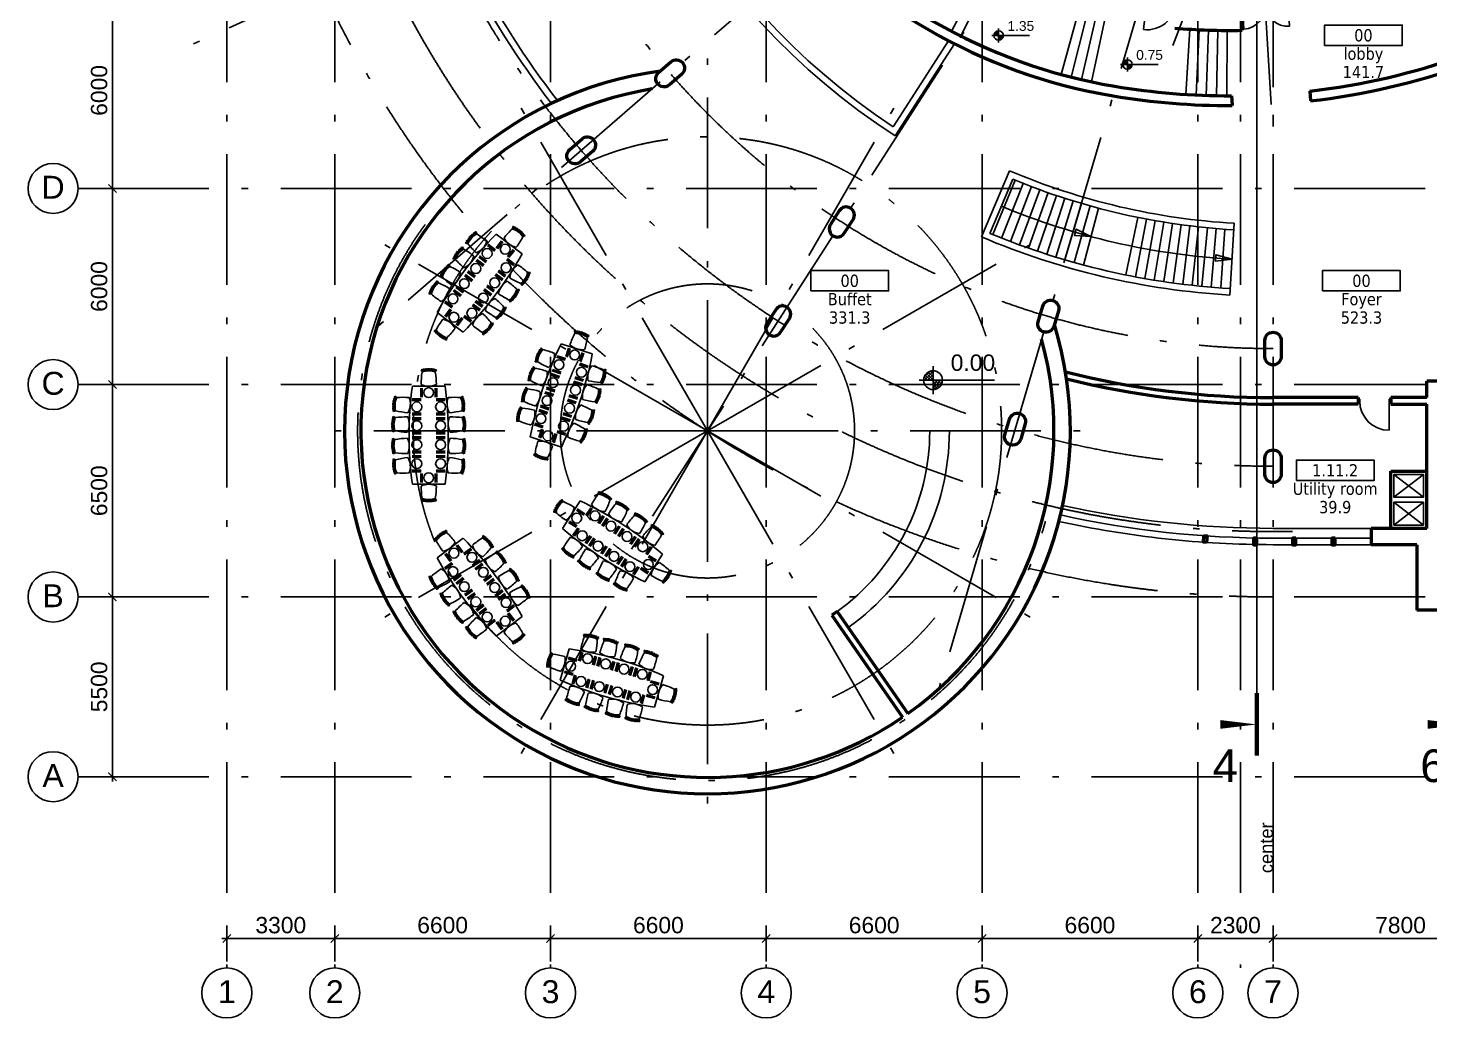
# Model space of a CAD drawing. Header units: millimetres. Extents: x 2558 to 253942, y 1343 to 186042.
# Drawn here: x 131420 to 174301, y 100362 to 130652 of the extents above; entities that cross this region are included whole.
import ezdxf
from ezdxf.enums import TextEntityAlignment as Align

# ---------------------------------------------------------------- set-up
doc = ezdxf.new("R2010")
doc.units = ezdxf.units.MM
doc.linetypes.add('DASHED', pattern=[0.75, 0.5, -0.25])
doc.linetypes.add('OSY', pattern=[6200, 4000, -1000, 200, -1000])
for name, color, linetype in [('AKS-NUM', 3, 'Continuous'), ('axes', 40, 'OSY'), ('DIM', 4, 'Continuous'), ('dim100', 7, 'Continuous'), ('DV', 70, 'Continuous'), ('F', 4, 'Continuous'), ('P', 3, 'Continuous'), ('R', 7, 'Continuous'), ('Seats_2', 61, 'Continuous'), ('T-EXPL pom', 9, 'Continuous'), ('Text', 179, 'Continuous')]:
    doc.layers.add(name, color=color, linetype=linetype)
for name, color, linetype, lineweight in [('Kolumns', 5, 'Continuous', 50), ('ST', 5, 'Continuous', 50), ('TEN', 2, 'Continuous', 30)]:
    doc.layers.add(name, color=color, linetype=linetype, lineweight=lineweight)
doc.styles.add('DIM100', font='arial.ttf')
doc.styles.add('dim200', font='arial.ttf')
doc.styles.add('DIM_150', font='arial.ttf')
doc.styles.add('EXPL', font='tahoma.ttf')
doc.dimstyles.new('DIM200', dxfattribs={"dimtxt": 500, "dimasz": 250, "dimexe": 200, "dimexo": 200, "dimgap": 150, "dimtad": 1, "dimdec": 0, "dimzin": 0, "dimdsep": 46, "dimtxsty": 'dim200', "dimblk": 'ARCHTICK', "dimcen": 100, "dimdle": 150, "dimclrd": 256, "dimclre": 256, "dimclrt": 256, "dimaunit": 1, "dimadec": 4, "dimazin": 0, "dimtfac": 1, "dimtdec": 0, "dimtix": 1, "dimtofl": 0, "dimtmove": 0, "dimatfit": 0, "dimldrblk": 'DOT', "dimfxl": 200, "dimtolj": 1, "dimtzin": 0, "dimarcsym": 0})

# ---------------------------------------------------------------- blocks, each defined once
blk = doc.blocks.new('_ArchTick')
at = {"color": 0, "linetype": 'ByBlock', "const_width": 0.15}
blk.add_lwpolyline([(-0.5, -0.5), (0.5, 0.5)], dxfattribs=at)
blk = doc.blocks.new('*D429')
at = {"layer": 'Defpoints', "color": 0, "transparency": 16777216}
for p in [(167201, 102793), (160601, 101893), (167201, 101893)]:
    blk.add_point(p, dxfattribs=at)
at = {"layer": 'DIM', "lineweight": -2, "transparency": 16777216}
for p, q in [((160601, 102093), (160601, 102993)), ((167201, 102093), (167201, 102993)), ((160451, 102793), (167351, 102793))]:
    blk.add_line(p, q, dxfattribs=at)
at = {"layer": 'DIM', "lineweight": -2, "transparency": 16777216, "xscale": 250, "yscale": 250, "zscale": 250, "rotation": 180}
blk.add_blockref('_ArchTick', (160601, 102793), dxfattribs=at)
at = {"layer": 'DIM', "lineweight": -2, "transparency": 16777216, "xscale": 250, "yscale": 250, "zscale": 250}
blk.add_blockref('_ArchTick', (167201, 102793), dxfattribs=at)
at = {"layer": 'DIM', "transparency": 16777216, "insert": (163901, 103199), "char_height": 500, "attachment_point": 5, "style": 'dim200'}
blk.add_mtext('\\A1;6600', dxfattribs=at)
blk = doc.blocks.new('_Dot')
at = {"layer": 'P', "color": 0, "lineweight": -2}
blk.add_line((-0.5, 0), (-1, 0), dxfattribs=at)
at = {"layer": 'P', "color": 0, "const_width": 0.5}
blk.add_lwpolyline([(-0.25, 0, 1), (0.25, 0, 1)], format="xyb", close=True, dxfattribs=at)
blk = doc.blocks.new('*D430')
at = {"layer": 'Defpoints', "color": 0, "transparency": 16777216}
for p in [(160601, 102793), (154001, 101893), (160601, 101893)]:
    blk.add_point(p, dxfattribs=at)
at = {"layer": 'DIM', "lineweight": -2, "transparency": 16777216}
for p, q in [((154001, 102093), (154001, 102993)), ((160601, 102093), (160601, 102993)), ((153851, 102793), (160751, 102793))]:
    blk.add_line(p, q, dxfattribs=at)
at = {"layer": 'DIM', "lineweight": -2, "transparency": 16777216, "xscale": 250, "yscale": 250, "zscale": 250, "rotation": 180}
blk.add_blockref('_ArchTick', (154001, 102793), dxfattribs=at)
at = {"layer": 'DIM', "lineweight": -2, "transparency": 16777216, "xscale": 250, "yscale": 250, "zscale": 250}
blk.add_blockref('_ArchTick', (160601, 102793), dxfattribs=at)
at = {"layer": 'DIM', "transparency": 16777216, "insert": (157301, 103199), "char_height": 500, "attachment_point": 5, "style": 'dim200'}
blk.add_mtext('\\A1;6600', dxfattribs=at)
blk = doc.blocks.new('*D431')
at = {"layer": 'Defpoints', "color": 0, "transparency": 16777216}
for p in [(154001, 102793), (147401, 101893), (154001, 101893)]:
    blk.add_point(p, dxfattribs=at)
at = {"layer": 'DIM', "lineweight": -2, "transparency": 16777216}
for p, q in [((147401, 102093), (147401, 102993)), ((154001, 102093), (154001, 102993)), ((147251, 102793), (154151, 102793))]:
    blk.add_line(p, q, dxfattribs=at)
at = {"layer": 'DIM', "lineweight": -2, "transparency": 16777216, "xscale": 250, "yscale": 250, "zscale": 250, "rotation": 180}
blk.add_blockref('_ArchTick', (147401, 102793), dxfattribs=at)
at = {"layer": 'DIM', "lineweight": -2, "transparency": 16777216, "xscale": 250, "yscale": 250, "zscale": 250}
blk.add_blockref('_ArchTick', (154001, 102793), dxfattribs=at)
at = {"layer": 'DIM', "transparency": 16777216, "insert": (150701, 103199), "char_height": 500, "attachment_point": 5, "style": 'dim200'}
blk.add_mtext('\\A1;6600', dxfattribs=at)
blk = doc.blocks.new('*D432')
at = {"layer": 'Defpoints', "color": 0, "transparency": 16777216}
for p in [(147401, 102793), (140801, 101893), (147401, 101893)]:
    blk.add_point(p, dxfattribs=at)
at = {"layer": 'DIM', "lineweight": -2, "transparency": 16777216}
for p, q in [((140801, 102093), (140801, 102993)), ((147401, 102093), (147401, 102993)), ((140651, 102793), (147551, 102793))]:
    blk.add_line(p, q, dxfattribs=at)
at = {"layer": 'DIM', "lineweight": -2, "transparency": 16777216, "xscale": 250, "yscale": 250, "zscale": 250, "rotation": 180}
blk.add_blockref('_ArchTick', (140801, 102793), dxfattribs=at)
at = {"layer": 'DIM', "lineweight": -2, "transparency": 16777216, "xscale": 250, "yscale": 250, "zscale": 250}
blk.add_blockref('_ArchTick', (147401, 102793), dxfattribs=at)
at = {"layer": 'DIM', "transparency": 16777216, "insert": (144101, 103199), "char_height": 500, "attachment_point": 5, "style": 'dim200'}
blk.add_mtext('\\A1;6600', dxfattribs=at)
blk = doc.blocks.new('*D433')
at = {"layer": 'Defpoints', "color": 0, "transparency": 16777216}
for p in [(140801, 102793), (137501, 101893), (140801, 101893)]:
    blk.add_point(p, dxfattribs=at)
at = {"layer": 'DIM', "lineweight": -2, "transparency": 16777216}
for p, q in [((137501, 102093), (137501, 102993)), ((140801, 102093), (140801, 102993)), ((137351, 102793), (140951, 102793))]:
    blk.add_line(p, q, dxfattribs=at)
at = {"layer": 'DIM', "lineweight": -2, "transparency": 16777216, "xscale": 250, "yscale": 250, "zscale": 250, "rotation": 180}
blk.add_blockref('_ArchTick', (137501, 102793), dxfattribs=at)
at = {"layer": 'DIM', "lineweight": -2, "transparency": 16777216, "xscale": 250, "yscale": 250, "zscale": 250}
blk.add_blockref('_ArchTick', (140801, 102793), dxfattribs=at)
at = {"layer": 'DIM', "transparency": 16777216, "insert": (139151, 103199), "char_height": 500, "attachment_point": 5, "style": 'dim200'}
blk.add_mtext('\\A1;3300', dxfattribs=at)
blk = doc.blocks.new('okon')
at = {"layer": 'ST'}
blk.add_lwpolyline([(-50, 0), (50, 0), (50, 200), (-50, 200)], close=True, dxfattribs=at)
blk = doc.blocks.new('otmetka')
for p, q in [((-426, 0), (1885, 0)), ((0, 426), (0, -426))]:
    blk.add_line(p, q)
at = {"color": 0}
for p, q in [((-262, 0), (-286, 24)), ((-277, 77), (-76, 278)), ((-172, 0), (-270, 98)), ((-263, 0), (1, 264)), ((-81, 0), (-240, 158)), ((1, 8), (-198, 208)), ((-172, 0), (1, 173)), ((1, 99), (-147, 247)), ((1, 189), (-85, 275)), ((-82, 0), (1, 83)), ((1, -234), (235, 0)), ((1, -144), (145, 0)), ((1, -53), (54, 0)), ((230, -175), (54, 0)), ((264, -119), (145, 0)), ((285, -49), (235, 0)), ((185, -221), (1, -37)), ((131, -257), (1, -128)), ((64, -281), (1, -218)), ((40, -285), (286, -39))]:
    blk.add_line(p, q, dxfattribs=at)
blk.add_circle((0, 0), 288)
blk = doc.blocks.new('STOL')
for p, q in [((309, 1041), (347, 978)), ((341, 1052), (375, 989)), ((373, 1063), (402, 999)), ((406, 1072), (430, 1007)), ((439, 1079), (459, 1014)), ((473, 1085), (487, 1020)), ((506, 1090), (516, 1025)), ((540, 1094), (546, 1028)), ((574, 1096), (575, 1030)), ((608, 1097), (604, 1030)), ((642, 1097), (634, 1030)), ((676, 1095), (663, 1027)), ((710, 1092), (692, 1024)), ((743, 1087), (721, 1019)), ((750, 1012), (777, 1081)), ((926, 1088), (961, 1023)), ((959, 1097), (989, 1032)), ((992, 1106), (1017, 1040)), ((1025, 1113), (1046, 1047)), ((1058, 1119), (1075, 1053)), ((1092, 1123), (1104, 1057)), ((1126, 1126), (1133, 1060)), ((1160, 1128), (1162, 1062)), ((1194, 1129), (1191, 1062)), ((1228, 1128), (1221, 1061)), ((1262, 1125), (1250, 1059)), ((1296, 1122), (1279, 1055)), ((1329, 1117), (1308, 1050)), ((1363, 1110), (1337, 1043)), ((1365, 1035), (1396, 1102)), ((1635, 1035), (1604, 1102)), ((1637, 1110), (1663, 1043)), ((1671, 1117), (1692, 1050)), ((1704, 1122), (1721, 1055)), ((1738, 1125), (1750, 1059)), ((1772, 1128), (1779, 1061)), ((1806, 1129), (1809, 1062)), ((1840, 1128), (1838, 1062)), ((1874, 1126), (1867, 1060)), ((1908, 1123), (1896, 1057)), ((1942, 1119), (1925, 1053)), ((1975, 1113), (1954, 1047)), ((2008, 1106), (1983, 1040)), ((2041, 1097), (2011, 1032)), ((2074, 1088), (2039, 1023)), ((2250, 1012), (2223, 1081)), ((2257, 1087), (2279, 1019)), ((2290, 1092), (2308, 1024)), ((2324, 1095), (2337, 1027)), ((2358, 1097), (2366, 1030)), ((2392, 1097), (2396, 1030)), ((2426, 1096), (2425, 1030)), ((2460, 1094), (2454, 1028)), ((2494, 1090), (2484, 1025)), ((2527, 1085), (2513, 1020)), ((2561, 1079), (2541, 1014)), ((2594, 1072), (2570, 1007)), ((2627, 1063), (2598, 999)), ((2659, 1052), (2625, 989)), ((2691, 1041), (2653, 978)), ((-533, 0), (-467, 0)), ((-532, 34), (-466, 29)), ((-530, 68), (-464, 59)), ((-527, 102), (-461, 88)), ((-522, 135), (-456, 117)), ((-516, 169), (-450, 145)), ((-509, 202), (-442, 174)), ((-500, 235), (-434, 202)), ((3500, 235), (3434, 202)), ((3509, 202), (3442, 174)), ((3516, 169), (3450, 145)), ((3522, 135), (3456, 117)), ((3527, 102), (3461, 88)), ((3530, 68), (3464, 59)), ((3532, 34), (3466, 29)), ((3533, 0), (3467, 0)), ((-532, -34), (-466, -29)), ((-530, -68), (-464, -59)), ((-527, -102), (-461, -88)), ((-522, -135), (-456, -117)), ((-516, -169), (-450, -145)), ((-509, -202), (-442, -174)), ((-434, -202), (-500, -235)), ((3434, -202), (3500, -235)), ((3509, -202), (3442, -174)), ((3516, -169), (3450, -145)), ((3522, -135), (3456, -117)), ((3527, -102), (3461, -88)), ((3530, -68), (3464, -59)), ((3532, -34), (3466, -29)), ((309, -1041), (347, -978)), ((341, -1052), (375, -989)), ((373, -1063), (402, -999)), ((406, -1072), (430, -1007)), ((439, -1079), (459, -1014)), ((473, -1085), (487, -1020)), ((506, -1090), (516, -1025)), ((540, -1094), (546, -1028)), ((574, -1096), (575, -1030)), ((608, -1097), (604, -1030)), ((642, -1097), (634, -1030)), ((676, -1095), (663, -1027)), ((710, -1092), (692, -1024)), ((743, -1087), (721, -1019)), ((750, -1012), (777, -1081)), ((926, -1088), (961, -1023)), ((959, -1097), (989, -1032)), ((992, -1106), (1017, -1040)), ((1025, -1113), (1046, -1047)), ((1058, -1119), (1075, -1053)), ((1092, -1123), (1104, -1057)), ((1126, -1126), (1133, -1060)), ((1160, -1128), (1162, -1062)), ((1194, -1129), (1191, -1062)), ((1228, -1128), (1221, -1061)), ((1262, -1125), (1250, -1059)), ((1296, -1122), (1279, -1055)), ((1329, -1117), (1308, -1050)), ((1363, -1110), (1337, -1043)), ((1365, -1035), (1396, -1102)), ((1635, -1035), (1604, -1102)), ((1637, -1110), (1663, -1043)), ((1671, -1117), (1692, -1050)), ((1704, -1122), (1721, -1055)), ((1738, -1125), (1750, -1059)), ((1772, -1128), (1779, -1061)), ((1806, -1129), (1809, -1062)), ((1840, -1128), (1838, -1062)), ((1874, -1126), (1867, -1060)), ((1908, -1123), (1896, -1057)), ((1942, -1119), (1925, -1053)), ((1975, -1113), (1954, -1047)), ((2008, -1106), (1983, -1040)), ((2041, -1097), (2011, -1032)), ((2074, -1088), (2039, -1023)), ((2250, -1012), (2223, -1081)), ((2257, -1087), (2279, -1019)), ((2290, -1092), (2308, -1024)), ((2324, -1095), (2337, -1027)), ((2358, -1097), (2366, -1030)), ((2392, -1097), (2396, -1030)), ((2426, -1096), (2425, -1030)), ((2460, -1094), (2454, -1028)), ((2494, -1090), (2484, -1025)), ((2527, -1085), (2513, -1020)), ((2561, -1079), (2541, -1014)), ((2594, -1072), (2570, -1007)), ((2627, -1063), (2598, -999)), ((2659, -1052), (2625, -989)), ((2691, -1041), (2653, -978))]:
    blk.add_line(p, q)
at = {"linetype": 'Continuous'}
for p, q in [((0, -500), (0, 500)), ((383, 503), (383, 226)), ((408, 503), (408, 226)), ((433, 503), (433, 226)), ((823, 503), (823, 226)), ((848, 503), (848, 226)), ((873, 503), (873, 226)), ((962, 503), (962, 226)), ((987, 503), (987, 226)), ((1012, 503), (1012, 226)), ((1401, 503), (1401, 226)), ((1426, 503), (1426, 226)), ((1451, 503), (1451, 226)), ((1544, 503), (1544, 226)), ((1569, 503), (1569, 226)), ((1594, 503), (1594, 226)), ((1984, 503), (1984, 226)), ((2009, 503), (2009, 226)), ((2034, 503), (2034, 226)), ((2122, 503), (2122, 226)), ((2147, 503), (2147, 226)), ((2172, 503), (2172, 226)), ((2562, 503), (2562, 226)), ((2587, 503), (2587, 226)), ((2612, 503), (2612, 226)), ((3000, -500), (3000, 500)), ((56, 245), (332, 245)), ((56, 220), (332, 220)), ((56, 195), (332, 195)), ((2944, 245), (2668, 245)), ((2944, 220), (2668, 220)), ((2944, 195), (2668, 195)), ((56, -195), (332, -195)), ((56, -220), (332, -220)), ((56, -245), (332, -245)), ((383, -503), (383, -226)), ((408, -503), (408, -226)), ((433, -503), (433, -226)), ((823, -503), (823, -226)), ((848, -503), (848, -226)), ((873, -503), (873, -226)), ((962, -503), (962, -226)), ((987, -503), (987, -226)), ((1012, -503), (1012, -226)), ((1401, -503), (1401, -226)), ((1426, -503), (1426, -226)), ((1451, -503), (1451, -226)), ((1544, -503), (1544, -226)), ((1569, -503), (1569, -226)), ((1594, -503), (1594, -226)), ((1984, -503), (1984, -226)), ((2009, -503), (2009, -226)), ((2034, -503), (2034, -226)), ((2122, -503), (2122, -226)), ((2147, -503), (2147, -226)), ((2172, -503), (2172, -226)), ((2562, -503), (2562, -226)), ((2587, -503), (2587, -226)), ((2612, -503), (2612, -226)), ((2944, -195), (2668, -195)), ((2944, -220), (2668, -220)), ((2944, -245), (2668, -245))]:
    blk.add_line(p, q, dxfattribs=at)
for centre in [(628, 363), (1207, 363), (1789, 363), (2367, 363), (196, 0), (2804, 0), (628, -363), (1207, -363), (1789, -363), (2367, -363)]:
    blk.add_circle(centre, 151, dxfattribs=at)
for centre, radius, start, end in [((613, 247), 850, 108.6849, 110.9765), ((3139, 785), 2799, 176.0454, 183.8413), ((613, 247), 843, 106.318, 108.5971), ((600, 398), 632, 76.3074, 113.5644), ((606, 327), 737, 107.2497, 109.7122), ((613, 247), 850, 104.1019, 106.3934), ((613, 247), 843, 101.7631, 104.0401), ((606, 327), 737, 102.3244, 104.7871), ((613, 247), 850, 99.5189, 101.8104), ((613, 247), 843, 97.2113, 99.4869), ((606, 327), 737, 97.3987, 99.8616), ((613, 247), 850, 92.6443, 97.2274), ((613, 247), 843, 90.3848, 92.6605), ((606, 327), 737, 90.0101, 92.473), ((613, 247), 850, 88.0613, 90.3528), ((606, 327), 737, 85.0846, 87.5473), ((613, 247), 843, 85.8316, 88.1086), ((613, 247), 850, 83.4783, 85.7698), ((606, 327), 737, 80.1595, 82.622), ((613, 247), 843, 81.2746, 83.5537), ((613, 247), 850, 78.8953, 81.1868), ((-1968, 344), 2799, 6.0304, 13.8264), ((1187, 278), 850, 105.5439, 107.8355), ((3738, 677), 2799, 172.9044, 180.7003), ((1182, 430), 632, 73.1664, 110.4234), ((1187, 278), 843, 103.177, 105.4561), ((1184, 358), 737, 104.1087, 106.5712), ((1187, 278), 850, 100.9609, 103.2524), ((1187, 278), 843, 98.6221, 100.8991), ((1184, 358), 737, 99.1834, 101.6461), ((1187, 278), 850, 96.3779, 98.6694), ((1187, 278), 843, 94.0703, 96.3459), ((1184, 358), 737, 94.2577, 96.7206), ((1187, 278), 850, 89.5033, 94.0864), ((1184, 358), 737, 86.8691, 89.332), ((1187, 278), 843, 87.2438, 89.5195), ((1187, 278), 850, 84.9203, 87.2118), ((1184, 358), 737, 81.9436, 84.4063), ((1187, 278), 843, 82.6906, 84.9676), ((1187, 278), 850, 80.3373, 82.6288), ((1184, 358), 737, 77.0185, 79.481), ((1187, 278), 843, 78.1336, 80.4127), ((1187, 278), 850, 75.7543, 78.0458), ((-1385, 516), 2799, 2.8894, 10.6854), ((4385, 516), 2799, 169.3146, 177.1106), ((1813, 278), 850, 101.9542, 104.2457), ((1818, 430), 632, 69.5766, 106.8336), ((1813, 278), 843, 99.5873, 101.8664), ((1816, 358), 737, 100.519, 102.9815), ((1813, 278), 850, 97.3712, 99.6627), ((1813, 278), 843, 95.0324, 97.3094), ((1816, 358), 737, 95.5937, 98.0564), ((1813, 278), 850, 92.7882, 95.0797), ((1813, 278), 843, 90.4805, 92.7562), ((1816, 358), 737, 90.668, 93.1309), ((1813, 278), 850, 85.9136, 90.4967), ((1816, 358), 737, 83.2794, 85.7423), ((1813, 278), 843, 83.6541, 85.9297), ((1813, 278), 850, 81.3306, 83.6221), ((1816, 358), 737, 78.3539, 80.8166), ((1813, 278), 843, 79.1009, 81.3779), ((1813, 278), 850, 76.7476, 79.0391), ((1816, 358), 737, 73.4288, 75.8913), ((1813, 278), 843, 74.5439, 76.823), ((-738, 677), 2799, 359.2997, 7.0956), ((1813, 278), 850, 72.1645, 74.4561), ((4968, 344), 2799, 166.1736, 173.9696), ((2387, 247), 850, 98.8132, 101.1047), ((2400, 398), 632, 66.4356, 103.6926), ((2387, 247), 843, 96.4463, 98.7254), ((2394, 327), 737, 97.378, 99.8405), ((2387, 247), 850, 94.2302, 96.5217), ((2387, 247), 843, 91.8914, 94.1684), ((2394, 327), 737, 92.4527, 94.9154), ((2387, 247), 850, 89.6472, 91.9387), ((2387, 247), 843, 87.3395, 89.6152), ((2394, 327), 737, 87.527, 89.9899), ((2387, 247), 850, 82.7726, 87.3557), ((2394, 327), 737, 80.1384, 82.6013), ((2387, 247), 843, 80.5131, 82.7887), ((2387, 247), 850, 78.1896, 80.4811), ((2394, 327), 737, 75.2129, 77.6756), ((2387, 247), 843, 75.9599, 78.2369), ((2387, 247), 850, 73.6066, 75.8981), ((2394, 327), 737, 70.2878, 72.7503), ((2387, 247), 843, 71.4029, 73.682), ((-139, 785), 2799, 356.1587, 3.9546), ((2387, 247), 850, 69.0235, 71.3151), ((540, 1093), 532, 248.7327, 301.139), ((1160, 1127), 532, 245.5917, 297.998), ((1840, 1127), 532, 242.002, 294.4083), ((2460, 1093), 532, 238.861, 291.2673), ((317, 0), 850, 177.7085, 182.2915), ((317, 0), 850, 173.1255, 175.417), ((317, 0), 843, 175.4489, 177.7246), ((317, 0), 850, 168.5424, 170.8339), ((317, 0), 843, 170.8958, 173.1727), ((317, 0), 850, 163.9594, 166.2509), ((317, 0), 843, 166.3387, 168.6178), ((237, 0), 737, 175.0743, 177.5371), ((237, 0), 737, 170.1488, 172.6115), ((237, 0), 737, 165.2237, 167.6861), ((165, 0), 632, 161.3715, 198.6285), ((-1, -2563), 2799, 91.0946, 98.8905), ((-532, 0), 532, 333.7968, 26.2032), ((3532, 0), 532, 153.7968, 206.2032), ((3001, -2563), 2799, 81.1095, 88.9054), ((2835, 0), 632, 341.3715, 18.6285), ((2763, 0), 737, 12.3139, 14.7763), ((2763, 0), 737, 7.3885, 9.8512), ((2763, 0), 737, 2.4629, 4.9257), ((2683, 0), 850, 13.7491, 16.0406), ((2683, 0), 843, 11.3822, 13.6613), ((2683, 0), 843, 6.8273, 9.1042), ((2683, 0), 850, 9.1661, 11.4576), ((2683, 0), 843, 2.2754, 4.5511), ((2683, 0), 850, 4.583, 6.8745), ((2683, 0), 850, 357.7085, 2.2915), ((317, 0), 850, 184.583, 186.8745), ((317, 0), 843, 182.2754, 184.5511), ((317, 0), 850, 189.1661, 191.4576), ((317, 0), 843, 186.8273, 189.1042), ((317, 0), 843, 191.3822, 193.6613), ((317, 0), 850, 193.7491, 196.0406), ((237, 0), 737, 182.4629, 184.9257), ((237, 0), 737, 187.3885, 189.8512), ((237, 0), 737, 192.3139, 194.7763), ((-1, 2563), 2799, 261.1095, 268.9054), ((3001, 2563), 2799, 271.0946, 278.8905), ((2763, 0), 737, 345.2237, 347.6861), ((2763, 0), 737, 350.1488, 352.6115), ((2763, 0), 737, 355.0743, 357.5371), ((2683, 0), 850, 343.9594, 346.2509), ((2683, 0), 843, 346.3387, 348.6178), ((2683, 0), 843, 350.8958, 353.1727), ((2683, 0), 850, 348.5424, 350.8339), ((2683, 0), 843, 355.4489, 357.7246), ((2683, 0), 850, 353.1255, 355.417), ((3139, -785), 2799, 176.1587, 183.9546), ((540, -1093), 532, 58.861, 111.2673), ((-1968, -344), 2799, 346.1736, 353.9696), ((1160, -1127), 532, 62.002, 114.4083), ((3738, -677), 2799, 179.2997, 187.0956), ((-1385, -516), 2799, 349.3146, 357.1106), ((1840, -1127), 532, 65.5917, 117.998), ((4385, -516), 2799, 182.8894, 190.6854), ((-738, -677), 2799, 352.9044, 0.7003), ((2460, -1093), 532, 68.7327, 121.139), ((4968, -344), 2799, 186.0304, 193.8264), ((-139, -785), 2799, 356.0454, 3.8413), ((613, -247), 850, 249.0235, 251.3151), ((613, -247), 843, 251.4029, 253.682), ((600, -398), 632, 246.4356, 283.6926), ((606, -327), 737, 250.2878, 252.7503), ((613, -247), 850, 253.6066, 255.8981), ((613, -247), 843, 255.9599, 258.2369), ((606, -327), 737, 255.2129, 257.6756), ((613, -247), 850, 258.1896, 260.4811), ((613, -247), 843, 260.5131, 262.7887), ((606, -327), 737, 260.1384, 262.6013), ((613, -247), 850, 262.7726, 267.3557), ((606, -327), 737, 267.527, 269.9899), ((613, -247), 843, 267.3395, 269.6152), ((613, -247), 850, 269.6472, 271.9387), ((606, -327), 737, 272.4527, 274.9154), ((613, -247), 843, 271.8914, 274.1684), ((613, -247), 850, 274.2302, 276.5217), ((606, -327), 737, 277.378, 279.8405), ((613, -247), 843, 276.4463, 278.7254), ((613, -247), 850, 278.8132, 281.1047), ((1187, -278), 850, 252.1645, 254.4561), ((1182, -430), 632, 249.5766, 286.8336), ((1187, -278), 843, 254.5439, 256.823), ((1184, -358), 737, 253.4288, 255.8913), ((1187, -278), 850, 256.7476, 259.0391), ((1187, -278), 843, 259.1009, 261.3779), ((1184, -358), 737, 258.3539, 260.8166), ((1187, -278), 850, 261.3306, 263.6221), ((1187, -278), 843, 263.6541, 265.9297), ((1184, -358), 737, 263.2794, 265.7423), ((1187, -278), 850, 265.9136, 270.4967), ((1184, -358), 737, 270.668, 273.1309), ((1187, -278), 843, 270.4805, 272.7562), ((1187, -278), 850, 272.7882, 275.0797), ((1184, -358), 737, 275.5937, 278.0564), ((1187, -278), 843, 275.0324, 277.3094), ((1187, -278), 850, 277.3712, 279.6627), ((1184, -358), 737, 280.519, 282.9815), ((1187, -278), 843, 279.5873, 281.8664), ((1187, -278), 850, 281.9542, 284.2457), ((1813, -278), 850, 255.7543, 258.0458), ((1818, -430), 632, 253.1664, 290.4234), ((1813, -278), 843, 258.1336, 260.4127), ((1816, -358), 737, 257.0185, 259.481), ((1813, -278), 850, 260.3373, 262.6288), ((1813, -278), 843, 262.6906, 264.9676), ((1816, -358), 737, 261.9436, 264.4063), ((1813, -278), 850, 264.9203, 267.2118), ((1813, -278), 843, 267.2438, 269.5195), ((1816, -358), 737, 266.8691, 269.332), ((1813, -278), 850, 269.5033, 274.0864), ((1816, -358), 737, 274.2577, 276.7206), ((1813, -278), 843, 274.0703, 276.3459), ((1813, -278), 850, 276.3779, 278.6694), ((1816, -358), 737, 279.1834, 281.6461), ((1813, -278), 843, 278.6221, 280.8991), ((1813, -278), 850, 280.9609, 283.2524), ((1816, -358), 737, 284.1087, 286.5712), ((1813, -278), 843, 283.177, 285.4561), ((1813, -278), 850, 285.5439, 287.8355), ((2387, -247), 850, 258.8953, 261.1868), ((2400, -398), 632, 256.3074, 293.5644), ((2387, -247), 843, 261.2746, 263.5537), ((2394, -327), 737, 260.1595, 262.622), ((2387, -247), 850, 263.4783, 265.7698), ((2387, -247), 843, 265.8316, 268.1086), ((2394, -327), 737, 265.0846, 267.5473), ((2387, -247), 850, 268.0613, 270.3528), ((2387, -247), 843, 270.3848, 272.6605), ((2394, -327), 737, 270.0101, 272.473), ((2387, -247), 850, 272.6443, 277.2274), ((2394, -327), 737, 277.3987, 279.8616), ((2387, -247), 843, 277.2113, 279.4869), ((2387, -247), 850, 279.5189, 281.8104), ((2394, -327), 737, 282.3244, 284.7871), ((2387, -247), 843, 281.7631, 284.0401), ((2387, -247), 850, 284.1019, 286.3934), ((2394, -327), 737, 287.2497, 289.7122), ((2387, -247), 843, 286.318, 288.5971), ((2387, -247), 850, 288.6849, 290.9765)]:
    blk.add_arc(centre, radius, start, end)
for centre, start, end in [((1500, -10700), 82.3719, 97.6281), ((1500, 10700), 262.3719, 277.6281)]:
    blk.add_arc(centre, 11300, start, end, dxfattribs=at)
blk = doc.blocks.new('*D438')
at = {"layer": 'Defpoints', "color": 0, "transparency": 16777216}
for p in [(177301, 102793), (169501, 101893), (177301, 101893)]:
    blk.add_point(p, dxfattribs=at)
at = {"layer": 'DIM', "lineweight": -2, "transparency": 16777216}
for p, q in [((169501, 102093), (169501, 102993)), ((177301, 102093), (177301, 102993)), ((169351, 102793), (177451, 102793))]:
    blk.add_line(p, q, dxfattribs=at)
at = {"layer": 'DIM', "lineweight": -2, "transparency": 16777216, "xscale": 250, "yscale": 250, "zscale": 250, "rotation": 180}
blk.add_blockref('_ArchTick', (169501, 102793), dxfattribs=at)
at = {"layer": 'DIM', "lineweight": -2, "transparency": 16777216, "xscale": 250, "yscale": 250, "zscale": 250}
blk.add_blockref('_ArchTick', (177301, 102793), dxfattribs=at)
at = {"layer": 'DIM', "transparency": 16777216, "insert": (173401, 103199), "char_height": 500, "attachment_point": 5, "style": 'dim200'}
blk.add_mtext('\\A1;7800', dxfattribs=at)
blk = doc.blocks.new('*D439')
at = {"layer": 'Defpoints', "color": 0, "transparency": 16777216}
for p in [(169501, 102793), (167201, 101893), (169501, 101893)]:
    blk.add_point(p, dxfattribs=at)
at = {"layer": 'DIM', "lineweight": -2, "transparency": 16777216}
for p, q in [((167201, 102093), (167201, 102993)), ((169501, 102093), (169501, 102993)), ((167051, 102793), (169651, 102793))]:
    blk.add_line(p, q, dxfattribs=at)
at = {"layer": 'DIM', "lineweight": -2, "transparency": 16777216, "xscale": 250, "yscale": 250, "zscale": 250, "rotation": 180}
blk.add_blockref('_ArchTick', (167201, 102793), dxfattribs=at)
at = {"layer": 'DIM', "lineweight": -2, "transparency": 16777216, "xscale": 250, "yscale": 250, "zscale": 250}
blk.add_blockref('_ArchTick', (169501, 102793), dxfattribs=at)
at = {"layer": 'DIM', "transparency": 16777216, "insert": (168351, 103199), "char_height": 500, "attachment_point": 5, "style": 'dim200'}
blk.add_mtext('\\A1;2300', dxfattribs=at)
blk = doc.blocks.new('*D468')
at = {"layer": 'Defpoints', "color": 0, "transparency": 16777216}
for p in [(132951, 125743), (134001, 125743), (132951, 119743)]:
    blk.add_point(p, dxfattribs=at)
at = {"layer": 'DIM', "lineweight": -2, "transparency": 16777216}
for p, q in [((133151, 125743), (134201, 125743)), ((134001, 119593), (134001, 125893)), ((133151, 119743), (134201, 119743))]:
    blk.add_line(p, q, dxfattribs=at)
at = {"layer": 'DIM', "lineweight": -2, "transparency": 16777216, "xscale": 250, "yscale": 250, "zscale": 250}
for p, rotation in [((134001, 125743), 90), ((134001, 119743), 270)]:
    blk.add_blockref('_ArchTick', p, dxfattribs=dict(at, rotation=rotation))
at = {"layer": 'DIM', "transparency": 16777216, "insert": (133596, 122743), "char_height": 500, "attachment_point": 5, "rotation": 90, "style": 'dim200'}
blk.add_mtext('\\A1;6000', dxfattribs=at)
blk = doc.blocks.new('*D469')
at = {"layer": 'Defpoints', "color": 0, "transparency": 16777216}
for p in [(132951, 131743), (134001, 131743), (132951, 125743)]:
    blk.add_point(p, dxfattribs=at)
at = {"layer": 'DIM', "lineweight": -2, "transparency": 16777216}
for p, q in [((133151, 131743), (134201, 131743)), ((134001, 125593), (134001, 131893)), ((133151, 125743), (134201, 125743))]:
    blk.add_line(p, q, dxfattribs=at)
at = {"layer": 'DIM', "lineweight": -2, "transparency": 16777216, "xscale": 250, "yscale": 250, "zscale": 250}
for p, rotation in [((134001, 131743), 90), ((134001, 125743), 270)]:
    blk.add_blockref('_ArchTick', p, dxfattribs=dict(at, rotation=rotation))
at = {"layer": 'DIM', "transparency": 16777216, "insert": (133596, 128743), "char_height": 500, "attachment_point": 5, "rotation": 90, "style": 'dim200'}
blk.add_mtext('\\A1;6000', dxfattribs=at)
blk = doc.blocks.new('*D473')
at = {"layer": 'Defpoints', "color": 0, "transparency": 16777216}
for p in [(132951, 119743), (134001, 119743), (132951, 113243)]:
    blk.add_point(p, dxfattribs=at)
at = {"layer": 'DIM', "lineweight": -2, "transparency": 16777216}
for p, q in [((133151, 119743), (134201, 119743)), ((134001, 113093), (134001, 119893)), ((133151, 113243), (134201, 113243))]:
    blk.add_line(p, q, dxfattribs=at)
at = {"layer": 'DIM', "lineweight": -2, "transparency": 16777216, "xscale": 250, "yscale": 250, "zscale": 250}
for p, rotation in [((134001, 119743), 90), ((134001, 113243), 270)]:
    blk.add_blockref('_ArchTick', p, dxfattribs=dict(at, rotation=rotation))
at = {"layer": 'DIM', "transparency": 16777216, "insert": (133596, 116493), "char_height": 500, "attachment_point": 5, "rotation": 90, "style": 'dim200'}
blk.add_mtext('\\A1;6500', dxfattribs=at)
blk = doc.blocks.new('*D474')
at = {"layer": 'Defpoints', "color": 0, "transparency": 16777216}
for p in [(132951, 113243), (134001, 113243), (132951, 107743)]:
    blk.add_point(p, dxfattribs=at)
at = {"layer": 'DIM', "lineweight": -2, "transparency": 16777216}
for p, q in [((133151, 113243), (134201, 113243)), ((134001, 107593), (134001, 113393)), ((133151, 107743), (134201, 107743))]:
    blk.add_line(p, q, dxfattribs=at)
at = {"layer": 'DIM', "lineweight": -2, "transparency": 16777216, "xscale": 250, "yscale": 250, "zscale": 250}
for p, rotation in [((134001, 113243), 90), ((134001, 107743), 270)]:
    blk.add_blockref('_ArchTick', p, dxfattribs=dict(at, rotation=rotation))
at = {"layer": 'DIM', "transparency": 16777216, "insert": (133596, 110493), "char_height": 500, "attachment_point": 5, "rotation": 90, "style": 'dim200'}
blk.add_mtext('\\A1;5500', dxfattribs=at)
blk = doc.blocks.new('90')
at = {"layer": 'DV'}
blk.add_line((50, 0), (50, -900), dxfattribs=at)
for points in [[(50, 50), (50, -50), (0, -50), (0, 50)], [(1000, 50), (1000, -50), (950, -50), (950, 50)]]:
    blk.add_lwpolyline(points, close=True, dxfattribs=at)
blk.add_arc((50, 0), 900, 270, 0, dxfattribs=at)
blk = doc.blocks.new('nomkom')
blk.add_lwpolyline([(-950, 0), (950, 0), (950, 500), (-950, 500)], close=True)
at = {"style": 'EXPL'}
for tag, height, p in [('NO_LEGEND', 300, (0, 100)), ('ROOM_NAME', 200, (0, -350)), ('AREA', 300, (0, -800))]:
    blk.add_attdef(tag, text='', height=height, dxfattribs=at).set_placement(p, align=Align.CENTER)
blk = doc.blocks.new('77')
at = {"layer": 'DV'}
for p, q in [((50, 0), (50, -700)), ((1450, 0), (1450, -700))]:
    blk.add_line(p, q, dxfattribs=at)
for points in [[(50, 50), (0, 50), (0, -50), (50, -50)], [(1450, 50), (1500, 50), (1500, -50), (1450, -50)]]:
    blk.add_lwpolyline(points, close=True, dxfattribs=at)
for centre, start, end in [((50, 0), 270, 0), ((1450, 0), 180, 270)]:
    blk.add_arc(centre, 700, start, end, dxfattribs=at)

msp = doc.modelspace()

# ---------------------------------------------------------------- linework, layer by layer
at = {"layer": 'AKS-NUM'}
for centre in [(132185.5, 125743.4), (132185.5, 119743.4), (132185.5, 113243.4), (132185.5, 107743.4), (137501.1, 101127.5), (140801.1, 101127.5), (147401.1, 101127.5), (154001.1, 101127.5), (160601.1, 101127.5), (167201.1, 101127.5), (169501.4, 101127.5)]:
    msp.add_circle(centre, 765.9, dxfattribs=at)
at = {"layer": 'axes'}
for p, q in [((137501.4, 182593.4), (137501.4, 101893.4)), ((140801.4, 182593.4), (140801.4, 101893.4)), ((147401.4, 182593.4), (147401.4, 101893.4)), ((154001.4, 182593.4), (154001.4, 101893.4)), ((160601.4, 182593.4), (160601.4, 101893.4)), ((167201.4, 182593.4), (167201.4, 101893.4)), ((168501.4, 182593.4), (168501.4, 101893.4)), ((169501.4, 182593.4), (169501.4, 101893.4)), ((169501.4, 145243.4), (141538.7, 121013.6)), ((172301.4, 145243.4), (166433.4, 130119.2)), ((169501.4, 145243.4), (169501.4, 126349.1)), ((158131, 140050.7), (135845, 129873)), ((162743.4, 134727.7), (149497.7, 114117)), ((165979.7, 133249.7), (159077.3, 109742.2)), ((152200.9, 118323.3), (152200.9, 129923.3)), ((152200.9, 118323.3), (146400.9, 128369.2)), ((152200.9, 118323.3), (158000.9, 128369.2)), ((132951.4, 125743.4), (248059.2, 125743.4)), ((152200.9, 118323.3), (142155, 124123.3)), ((152200.9, 118323.3), (162246.8, 124123.3)), ((132951.4, 119743.4), (248059.2, 119743.4)), ((152200.9, 118323.3), (140600.9, 118323.3)), ((152200.9, 118323.3), (142155, 112523.3)), ((152200.9, 118323.3), (146400.9, 108277.4)), ((152200.9, 118323.3), (152200.9, 106723.3)), ((152200.9, 118323.3), (158000.9, 108277.4)), ((152200.9, 118323.3), (162246.8, 112523.3)), ((152200.9, 118323.3), (163800.9, 118323.3)), ((132951.4, 113243.4), (248059.2, 113243.4)), ((132951.4, 107743.4), (248059.2, 107743.4))]:
    msp.add_line(p, q, dxfattribs=at)
at = {"layer": 'axes', "color": 7}
msp.add_line((169254.5, 131510.5), (169447.1, 128316.3), dxfattribs=at)
at = {"layer": 'axes'}
for radius in [9000, 4500]:
    msp.add_circle((152200.9, 118323.3), radius, dxfattribs=at)
for centre, radius, start, end in [((169501.4, 145243.4), 32000, 90, 270), ((169501.4, 145243.4), 30000, 90, 271.14599), ((169501.4, 145243.4), 28000, 90, 270), ((169501.4, 145243.4), 24400, 90, 270), ((152200.9, 118323.3), 10700, 143.79565, 345.07766)]:
    msp.add_arc(centre, radius, start, end, dxfattribs=at)
at = {"layer": 'F'}
for p, q in [((172501.4, 115343.4), (169501.4, 115343.4)), ((172501.4, 115043.4), (169501.4, 115043.4)), ((172501.4, 114843.4), (169501.4, 114843.4))]:
    msp.add_line(p, q, dxfattribs=at)
for centre, radius, start, end in [((169501.4, 145243.4), 27800, 207.18627, 217.43615), ((169501.4, 145243.4), 27600, 207.59996, 217.52817), ((152200.9, 118323.3), 6800, 305.66387, 359.98795), ((152200.9, 118323.3), 7400, 305.59555, 359.98795), ((169501.4, 145243.4), 29900, 257.56792, 270), ((169501.4, 145243.4), 30400, 257.55631, 270), ((169501.4, 145243.4), 30200, 257.56604, 270)]:
    msp.add_arc(centre, radius, start, end, dxfattribs=at)
at = {"layer": 'Kolumns'}
for points in [[(151035.9, 128912.1, -1), (150708.5, 129290), (151086.3, 129617.5, -1), (151413.8, 129239.6)], [(148315.2, 126554.7, -1), (147987.8, 126932.5), (148365.6, 127260, -1), (148693.1, 126882.1)], [(155964.3, 124641.7, 1), (156384.9, 124371.3), (156655.2, 124792, 1), (156234.6, 125062.3)], [(162796.6, 121521.5, -1), (162316.8, 121662.3), (162457.7, 122142.1, -1), (162937.4, 122001.2)], [(154018, 121613.2, 1), (154438.6, 121342.8), (154708.9, 121763.5, 1), (154288.3, 122033.8)], [(169751.4, 120593.4, -1), (169251.4, 120593.4), (169251.4, 121093.4, -1), (169751.4, 121093.4)], [(161782.3, 118067.3, -1), (161302.6, 118208.2), (161443.4, 118687.9, -1), (161923.2, 118547)], [(169751.4, 116993.4, -1), (169251.4, 116993.4), (169251.4, 117493.4, -1), (169751.4, 117493.4)]]:
    msp.add_lwpolyline(points, format="xyb", close=True, dxfattribs=at)
at = {"layer": 'P'}
for p, q in [((160598.6, 132325.2), (159666.7, 130555.5)), ((160848.2, 132196.7), (159950.6, 130409.5)), ((163549.6, 131160.7), (163021.9, 129231.5)), ((163821.1, 131089.2), (163330.7, 129150.3)), ((164094, 131023), (163640.9, 129075)), ((164368.1, 130962), (163952.6, 129005.6)), ((166958.2, 130617.5), (166831.8, 128621.5)), ((167242.9, 130601.6), (167146.1, 128603.9)), ((167527.9, 130589.9), (167460.6, 128591)), ((167813.1, 130582.4), (167775.3, 128582.7)), ((168098.3, 130579.1), (168090.1, 128579.1)), ((159577.3, 130263.7), (157884.4, 127629.4)), ((159756, 130171.7), (157943.7, 127351.8)), ((161440.3, 126286.1), (160579.4, 124261.6)), ((161546.4, 126024.7), (160842, 124368.2)), ((161610.8, 125998.2), (160927.9, 124332.8)), ((161860.8, 125897.6), (161199.6, 124223.4)), ((162112.2, 125800.2), (161472.7, 124117.6)), ((162364.7, 125706.1), (161747.1, 124015.3)), ((162618.5, 125615.2), (162022.9, 123916.6)), ((162873.5, 125527.7), (162299.9, 123821.5)), ((163129.5, 125443.4), (162578.1, 123730)), ((163386.6, 125362.5), (162857.5, 123642.1)), ((163644.8, 125284.9), (163138, 123557.8)), ((163903.9, 125210.7), (163419.5, 123477.1)), ((164164, 125139.9), (163702.1, 123400.1)), ((165361.9, 124859.5), (165003.7, 123095.5)), ((165626.4, 124807.5), (165291, 123039.1)), ((165891.5, 124759), (165579.1, 122986.4)), ((166157.3, 124714), (165867.9, 122937.4)), ((166423.6, 124672.4), (166157.3, 122892.2)), ((166690.5, 124634.2), (166447.2, 122850.7)), ((166957.8, 124599.5), (166737.6, 122813)), ((167225.5, 124568.3), (167028.6, 122779.1)), ((167493.6, 124540.5), (167319.9, 122748.9)), ((167762.1, 124516.3), (167611.6, 122722.6)), ((168030.8, 124495.5), (167903.6, 122700)), ((168311.4, 124677.8), (168184.3, 122481.5))]:
    msp.add_line(p, q, dxfattribs=at)
for points in [[(163933, 124270), (163478.4, 124500.9), (163424.6, 124308.2), (163933, 124270)], [(168247.8, 123579.6), (167756.2, 123714.7), (167742, 123515.2), (168247.8, 123579.6)]]:
    msp.add_lwpolyline(points, close=True, dxfattribs=at)
for points in [[(173201.4, 116993.4), (174101.4, 116993.4), (174101.4, 116293.4), (173201.4, 116293.4), (173201.4, 116993.4), (174101.4, 116293.4), (174101.4, 116993.4), (173201.4, 116293.4)], [(173201.4, 116143.4), (174101.4, 116143.4), (174101.4, 115443.4), (173201.4, 115443.4), (173201.4, 116143.4), (174101.4, 115443.4), (174101.4, 116143.4), (173201.4, 115443.4)]]:
    msp.add_lwpolyline(points, dxfattribs=at)
for radius, start, end in [(21300, 180, 237.13823), (21100, 180, 236.59385), (20600, 246.96357, 266.6883), (20800, 247.5145, 266.6883), (21700, 247.49165, 266.6883), (22600, 247.47062, 266.6883), (22800, 246.96357, 266.6883)]:
    msp.add_arc((169501.4, 145243.4), radius, start, end, dxfattribs=at)
at = {"layer": 'R', "color": 7, "linetype": 'DASHED'}
msp.add_line((169001.4, 182593.4), (169001.4, 109343.4), dxfattribs=at)
at = {"layer": 'R', "const_width": 133.9}
msp.add_lwpolyline([(169001.4, 110302.8), (169001.4, 108384)], dxfattribs=at)
at = {"layer": 'R'}
for points in [[(167885.8, 109343.4, 267.7, 0, 0), (169001.4, 109343.4, 0, 0, 0)], [(174235.8, 109343.4, 267.7, 0, 0), (175351.4, 109343.4, 0, 0, 0)]]:
    msp.add_lwpolyline(points, format="xyseb", dxfattribs=at)
at = {"layer": 'ST'}
for p, q in [((168504.9, 131481.8), (168559.1, 130582.7)), ((170624.9, 128720), (170643, 128420.1)), ((168229.1, 128579), (168247.1, 128279.1)), ((174201.4, 119343.4), (174201.4, 119843.4)), ((175051.4, 119843.4), (174201.4, 119843.4)), ((172101.4, 119343.4), (169501.4, 119343.4)), ((172101.4, 119143.4), (169501.4, 119143.4)), ((174201.4, 115343.4), (174201.4, 119143.4)), ((173101.4, 117093.4), (174201.4, 117093.4)), ((173101.4, 115343.4), (173101.4, 117093.4)), ((174201.4, 115343.4), (172501.4, 115343.4)), ((172501.4, 115343.4), (172501.4, 114843.4)), ((173901.4, 114843.4), (172501.4, 114843.4)), ((173901.4, 114843.4), (173901.4, 112843.4)), ((156165.5, 112798.6), (156001.3, 112684.4)), ((156165.5, 112798.6), (158335.5, 109678.8)), ((174901.4, 112843.4), (173901.4, 112843.4)), ((156001.3, 112684.4), (158171.3, 109564.6))]:
    msp.add_line(p, q, dxfattribs=at)
at = {"layer": 'ST', "linetype": 'Continuous'}
for p, q in [((172101.4, 119343.4), (172101.4, 119143.4)), ((174201.4, 119343.4), (173101.4, 119343.4)), ((173101.4, 119343.4), (173101.4, 119143.4)), ((173101.4, 119143.4), (174201.4, 119143.4))]:
    msp.add_line(p, q, dxfattribs=at)
at = {"layer": 'ST'}
for points in [[(170624.9, 128720, 0.0566306), (175310.1, 129808.6, -0.0180661), (177201.4, 130404.6, -0.0180661)], [(170643, 128420.1, 0.0568221), (175410.6, 129525.9, -0.0173035), (177201.4, 130093.3, -0.0173035)]]:
    msp.add_lwpolyline(points, format="xyb", dxfattribs=at)
for centre, radius, start, end in [((167401.5, 145243.4), 16900, 99.51203, 260.48746), ((167401.5, 145243.4), 16600, 99.51205, 260.48749), ((168177.4, 149880.8), 19301.9, 265.01046, 271.13321), ((152200.9, 118323.3), 11100, 97.49625, 240), ((152200.9, 118323.3), 10600, 99.17664, 240), ((168177.4, 149881), 21302.1, 260.49073, 270.13909), ((168177.4, 149881.1), 21602.1, 260.49071, 270.18512), ((152200.9, 118323.3), 11100, 240, 17.0492), ((152200.9, 118323.3), 10600, 305.36179, 15.36881), ((169501.4, 145243.4), 25900, 255.80987, 270), ((169501.4, 145243.4), 26100, 255.99625, 270), ((152200.9, 118323.3), 10600, 240, 304.28073)]:
    msp.add_arc(centre, radius, start, end, dxfattribs=at)

# ---------------------------------------------------------------- block references
at = {"layer": 'dim100', "lineweight": 0, "xscale": 0.5, "yscale": 0.5, "zscale": 0.5}
for p in [(161108.9, 130422.5), (165046.3, 129536.3)]:
    msp.add_blockref('otmetka', p, dxfattribs=at)
at = {"layer": 'DV', "rotation": 353.5260900070354}
msp.add_blockref('90', (165588.8, 131503.6), dxfattribs=at)
at = {"layer": 'DV', "xscale": -1, "rotation": 3.449448189438495}
msp.add_blockref('77', (170012.2, 131405.9), dxfattribs=at)
at = {"layer": 'DV', "linetype": 'Continuous', "xscale": -1}
msp.add_blockref('90', (173101.4, 119243.4), dxfattribs=at)
at = {"layer": 'Seats_2', "linetype": 'Continuous', "lineweight": 0}
for p, xscale, yscale, zscale, rotation in [((144328.4, 121645.7), 0.9999931153678258, 0.9999931153678258, 0.9999931153678258, 52.99648579981984), ((147257.6, 117988.4), 0.9999931153679359, 0.9999931153679359, 0.9999931153679359, 71.6372251090517), ((143675.1, 116693.4), 0.9999931153679427, 0.9999931153679427, 0.9999931153679427, 90), ((148039.8, 115761.8), -0.999993115368036, 0.9999931151978672, 0.999993115297826, 147.0740566817863), ((144328.4, 114741.1), -0.9999931153678258, 0.9999931151978672, 0.999993115297826, 127.0035142001801), ((147830.7, 111179.4), -0.9999931153679457, 0.9999931151978672, 0.999993115297826, 164.0070284003415)]:
    msp.add_blockref('STOL', p, dxfattribs=dict(at, xscale=xscale, yscale=yscale, zscale=zscale, rotation=rotation))
at = {"layer": 'T-EXPL pom'}
ref = msp.add_blockref('nomkom', (172265.6, 130118.3), dxfattribs=dict(at, xscale=1.25, yscale=1.25, zscale=1.25))
ref.add_attrib('ПЛОЩАДЬ', '141.7', dxfattribs={"layer": '0', "height": 375, "style": 'EXPL'}).set_placement((172265.6, 129118.3), align=Align.CENTER)
ref.add_attrib('НОМЕР_ПО_ЭКСПЛИКАЦИИ', '00', dxfattribs={"layer": '0', "height": 375, "style": 'EXPL'}).set_placement((172265.6, 130243.3), align=Align.CENTER)
ref.add_attrib('НАИМЕНОВАНИЕ_ПОМЕЩЕНИЯ', 'lobby', dxfattribs={"layer": '0', "height": 375, "style": 'EXPL'}).set_placement((172265.6, 129680.8), align=Align.CENTER)
ref = msp.add_blockref('nomkom', (156552.6, 122606.4), dxfattribs=dict(at, xscale=1.25, yscale=1.25, zscale=1.25))
ref.add_attrib('ПЛОЩАДЬ', '331.3', dxfattribs={"layer": '0', "height": 375, "style": 'EXPL'}).set_placement((156552.6, 121606.4), align=Align.CENTER)
ref.add_attrib('НОМЕР_ПО_ЭКСПЛИКАЦИИ', '00', dxfattribs={"layer": '0', "height": 375, "style": 'EXPL'}).set_placement((156552.6, 122731.4), align=Align.CENTER)
ref.add_attrib('НАИМЕНОВАНИЕ_ПОМЕЩЕНИЯ', 'Buffet', dxfattribs={"layer": '0', "height": 375, "style": 'EXPL'}).set_placement((156552.6, 122168.9), align=Align.CENTER)
ref = msp.add_blockref('nomkom', (172206.8, 122606.4), dxfattribs=dict(at, xscale=1.25, yscale=1.25, zscale=1.25))
ref.add_attrib('ПЛОЩАДЬ', '523.3', dxfattribs={"layer": '0', "height": 375, "style": 'EXPL'}).set_placement((172206.8, 121606.4), align=Align.CENTER)
ref.add_attrib('НОМЕР_ПО_ЭКСПЛИКАЦИИ', '00', dxfattribs={"layer": '0', "height": 375, "style": 'EXPL'}).set_placement((172206.8, 122731.4), align=Align.CENTER)
ref.add_attrib('НАИМЕНОВАНИЕ_ПОМЕЩЕНИЯ', 'Foyer', dxfattribs={"layer": '0', "height": 375, "style": 'EXPL'}).set_placement((172206.8, 122168.9), align=Align.CENTER)
ref = msp.add_blockref('nomkom', (171402.6, 116806.4), dxfattribs=dict(at, xscale=1.25, yscale=1.25, zscale=1.25))
ref.add_attrib('ПЛОЩАДЬ', '39.9', dxfattribs={"layer": '0', "height": 375, "style": 'EXPL'}).set_placement((171402.6, 115806.4), align=Align.CENTER)
ref.add_attrib('НОМЕР_ПО_ЭКСПЛИКАЦИИ', '1.11.2', dxfattribs={"layer": '0', "height": 375, "style": 'EXPL'}).set_placement((171402.6, 116931.4), align=Align.CENTER)
ref.add_attrib('НАИМЕНОВАНИЕ_ПОМЕЩЕНИЯ', 'Utility room', dxfattribs={"layer": '0', "height": 375, "style": 'EXPL'}).set_placement((171402.6, 116368.9), align=Align.CENTER)
at = {"layer": 'TEN', "xscale": -1, "rotation": 356.0728533203152}
msp.add_blockref('okon', (167419.4, 114914.8), dxfattribs=at)
at = {"layer": 'TEN', "rotation": 180}
for p in [(168951.4, 115043.4), (170151.4, 115043.4), (171351.4, 115043.4)]:
    msp.add_blockref('okon', p, dxfattribs=at)
at = {"layer": 'Text', "lineweight": 0}
msp.add_blockref('otmetka', (159101, 119877.2), dxfattribs=at)

# ---------------------------------------------------------------- texts
at = {"layer": 'AKS-NUM', "style": 'DIM100'}
for s, p in [('D', (132185.8, 125430.8)), ('C', (132185.8, 119430.8)), ('В', (132185.8, 112930.8)), ('A', (132185.8, 107430.8)), ('1', (137501.4, 100814.9)), ('2', (140801.4, 100814.9)), ('3', (147401.4, 100814.9)), ('4', (154001.4, 100814.9)), ('5', (160601.4, 100814.9)), ('6', (167201.4, 100814.9)), ('7', (169501.6, 100814.9))]:
    msp.add_text(s, height=700, rotation=0, dxfattribs=at).set_placement(p, align=Align.CENTER)
at = {"layer": 'axes', "insert": (169501.4, 105570.6), "char_height": 400, "width": 6678.285, "attachment_point": 8, "rotation": 90, "style": 'DIM_150'}
msp.add_mtext('center', dxfattribs=at)
at = {"layer": 'dim100', "style": 'DIM100'}
for s, p in [('1.35', (161379.4, 130565.2)), ('0.75', (165316.9, 129679.1))]:
    msp.add_text(s, height=300, dxfattribs=at).set_placement(p)
at = {"layer": 'R', "linetype": 'Continuous', "lineweight": -3, "style": 'dim200'}
for s, p in [('4', (167652.9, 107579)), ('6', (174002.9, 107579))]:
    msp.add_text(s, height=1000, dxfattribs=at).set_placement(p)
at = {"layer": 'Text', "style": 'DIM100'}
msp.add_text('0.00', height=500, dxfattribs=at).set_placement((159642, 120162.8))

# ---------------------------------------------------------------- dimensions: what is measured, and where the dimension line sits
at = {"layer": 'DIM'}
for base, p1, p2, picture, middle in [((134001.4, 131743.4), (132951.4, 125743.4), (132951.4, 131743.4), '*D469', (133596.1, 128743.4)), ((134001.4, 125743.4), (132951.4, 119743.4), (132951.4, 125743.4), '*D468', (133596.1, 122743.4)), ((134001.4, 119743.4), (132951.4, 113243.4), (132951.4, 119743.4), '*D473', (133596.1, 116493.4)), ((134001.4, 113243.4), (132951.4, 107743.4), (132951.4, 113243.4), '*D474', (133596.1, 110493.4))]:
    dim = msp.add_linear_dim(base=base, p1=p1, p2=p2, angle=90, dimstyle='DIM200', dxfattribs=at)
    dim.commit()
    dim.dimension.update_dxf_attribs({"geometry": picture, "text_midpoint": middle})
for base, p1, p2, picture, middle in [((140801.4, 102793.4), (137501.4, 101893.4), (140801.4, 101893.4), '*D433', (139151.4, 103198.9)), ((147401.4, 102793.4), (140801.4, 101893.4), (147401.4, 101893.4), '*D432', (144101.4, 103198.7)), ((154001.4, 102793.4), (147401.4, 101893.4), (154001.4, 101893.4), '*D431', (150701.4, 103198.7)), ((160601.4, 102793.4), (154001.4, 101893.4), (160601.4, 101893.4), '*D430', (157301.4, 103198.7)), ((167201.4, 102793.4), (160601.4, 101893.4), (167201.4, 101893.4), '*D429', (163901.4, 103198.7)), ((169501.4, 102793.4), (167201.4, 101893.4), (169501.4, 101893.4), '*D439', (168351.4, 103198.9)), ((177301.4, 102793.4), (169501.4, 101893.4), (177301.4, 101893.4), '*D438', (173401.4, 103198.7))]:
    dim = msp.add_linear_dim(base=base, p1=p1, p2=p2, dimstyle='DIM200', dxfattribs=at)
    dim.commit()
    dim.dimension.update_dxf_attribs({"geometry": picture, "text_midpoint": middle})

doc.saveas('drawing.dxf')
